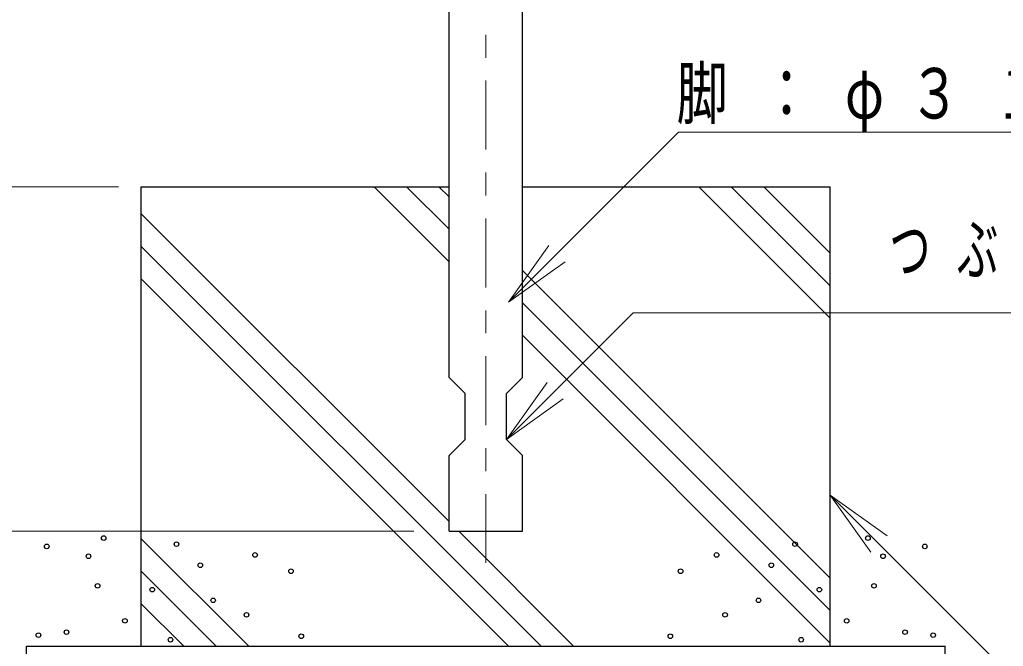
# Model space of a CAD drawing. Units: millimetres on the paper. Extents: x -385 to 0, y -5 to 267.
# Drawn here: x -122.91 to -80.08, y 73.33 to 100.61 of the extents above; entities that cross this region are included whole.
import ezdxf

# ---------------------------------------------------------------- set-up
doc = ezdxf.new("R2010")
doc.units = ezdxf.units.MM
doc.linetypes.add('USER2', pattern=[6, 3, -1, 1, -1])
doc.layers.add('1_10', color=7, linetype='Continuous', lineweight=13)
doc.styles.add('ＭＳ ゴシック', font='')
doc.styles.get('ＭＳ ゴシック').set_extended_font_data('MS Gothic')

msp = doc.modelspace()

# ---------------------------------------------------------------- linework, layer by layer
at = {"layer": '1_10', "linetype": 'USER2'}
msp.add_line((-102.611, 76.956), (-102.611, 137.369), dxfattribs=at)
at = {"layer": '1_10', "lineweight": 25}
for p, q in [((-104.211, 85.036), (-104.211, 103.336)), ((-101.011, 85.036), (-101.011, 103.336)), ((-117.611, 73.336), (-117.611, 93.336)), ((-117.611, 93.336), (-104.211, 93.336)), ((-101.011, 93.336), (-87.611, 93.336)), ((-87.611, 73.336), (-87.611, 93.336)), ((-104.211, 85.036), (-103.511, 84.336)), ((-101.711, 84.336), (-101.011, 85.036)), ((-103.511, 82.336), (-103.511, 84.336)), ((-101.711, 82.336), (-101.711, 84.336)), ((-104.211, 81.636), (-103.511, 82.336)), ((-101.711, 82.336), (-101.011, 81.636)), ((-104.211, 78.336), (-104.211, 81.636)), ((-101.011, 78.336), (-101.011, 81.636)), ((-104.211, 78.336), (-101.011, 78.336)), ((-122.611, 63.336), (-122.611, 73.336)), ((-122.611, 73.336), (-82.611, 73.336)), ((-82.611, 63.336), (-82.611, 73.336))]:
    msp.add_line(p, q, dxfattribs=at)
at = {"layer": '1_10'}
for p, q in [((-118.611, 93.336), (-131.611, 93.336)), ((-107.479, 93.336), (-104.211, 90.069)), ((-106.064, 93.336), (-104.211, 91.483)), ((-104.65, 93.336), (-104.211, 92.897)), ((-93.336, 93.336), (-87.611, 87.611)), ((-91.922, 93.336), (-87.611, 89.025)), ((-90.508, 93.336), (-87.611, 90.439)), ((-117.611, 92.155), (-104.211, 78.755)), ((-117.611, 90.741), (-100.206, 73.336)), ((-101.628, 88.305), (-99.861, 90.78)), ((-101.628, 88.305), (-99.507, 90.427)), ((-99.153, 90.073), (-101.628, 88.305)), ((-101.011, 89.697), (-87.611, 76.297)), ((-117.611, 89.327), (-101.621, 73.336)), ((-101.011, 88.283), (-87.611, 74.883)), ((-101.011, 86.869), (-87.611, 73.469)), ((-101.711, 82.336), (-99.943, 84.811)), ((-101.711, 82.336), (-99.59, 84.458)), ((-99.236, 84.104), (-101.711, 82.336)), ((-87.611, 79.908), (-85.49, 77.786)), ((-87.611, 79.908), (-85.136, 78.14)), ((-85.843, 77.433), (-87.611, 79.908)), ((-105.751, 78.336), (-133.611, 78.336)), ((-117.611, 78.013), (-112.934, 73.336)), ((-103.792, 78.336), (-98.792, 73.336)), ((-117.611, 76.599), (-114.349, 73.336)), ((-117.611, 75.184), (-115.763, 73.336))]:
    msp.add_line(p, q, dxfattribs=at)
for points in [[(-101.628, 88.305), (-94.226, 95.708), (-39.781, 95.708)], [(-101.711, 82.336), (-96.201, 87.846), (-69.625, 87.846)], [(-87.611, 79.908), (-76.869, 69.166), (-58.666, 69.166)]]:
    msp.add_lwpolyline(points, dxfattribs=at)
at = {"layer": '1_10', "lineweight": 25}
for centre in [(-119.25, 78.041), (-85.972, 78.041), (-121.728, 77.677), (-116.078, 77.776), (-89.144, 77.776), (-83.494, 77.677), (-119.91, 77.248), (-112.658, 77.305), (-92.563, 77.305), (-85.311, 77.248), (-115.043, 76.858), (-111.093, 76.597), (-94.129, 76.597), (-90.178, 76.858), (-119.514, 75.959), (-117.135, 75.794), (-88.086, 75.794), (-85.708, 75.959), (-114.484, 75.33), (-90.737, 75.33), (-118.325, 74.439), (-113.031, 74.696), (-92.191, 74.696), (-86.897, 74.439), (-122.091, 73.812), (-120.869, 73.944), (-116.342, 73.613), (-110.646, 73.765), (-94.576, 73.765), (-88.879, 73.613), (-84.353, 73.944), (-83.131, 73.812)]:
    msp.add_circle(centre, 0.1, dxfattribs=at)

# ---------------------------------------------------------------- texts
at = {"layer": '1_10', "char_height": 2.199, "style": 'ＭＳ ゴシック'}
for s, insert, attachment_point in [('\\T1.63;\\W0.75;脚：φ３１．８×１．６（メッキ鋼管）', (-94.308, 95.708), 7), ('\\T1.64;\\W0.6;つぶし加工', (-85.042, 90.496), 4)]:
    msp.add_mtext(s, dxfattribs=dict(at, insert=insert, attachment_point=attachment_point))

doc.saveas('drawing.dxf')
